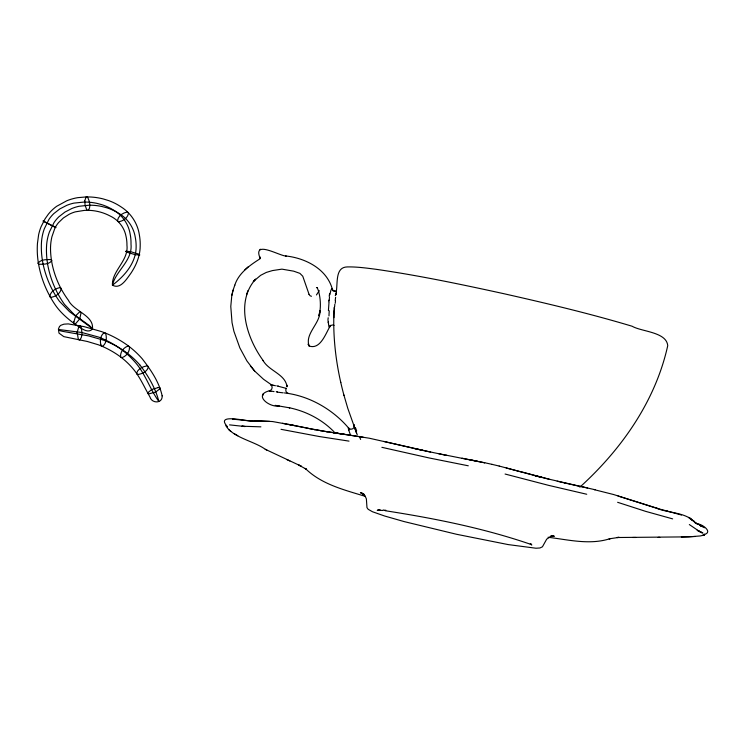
<?xml version="1.0" encoding="UTF-8"?>
<svg xmlns="http://www.w3.org/2000/svg" width="745" height="745" viewBox="0 0 745 745"><rect width="100%" height="100%" fill="white"/><g stroke="black" fill="none" stroke-linecap="round" stroke-linejoin="round"><path stroke-width="1.12" d="M117.542 220.492C118.148 216.134 122.506 213.042 126.585 212.195A34.41 5.904 -42 0 1 127.646 212.241L128.159 212.558A34.41 5.904 -42 0 1 128.457 213.359C127.861 217.717 123.493 220.799 119.424 221.647A34.307 5.886 -42 0 1 118.325 221.582L117.85 221.284A34.307 5.886 -42 0 1 117.514 220.464M334.198 307.48C332.372 337.085 336.237 366.838 343.994 395.409M334.375 311L334.514 308.411M328.415 310.609L329.02 302.144M46.507 246.94L46.665 244.369A48.49 47.717 -58.3 0 1 49.431 231.909L54.013 222.634A34.708 34.149 -58.3 0 1 58.864 216.804L64.945 212.074L71.818 208.525A43.359 42.661 -58.3 0 1 79.082 206.272L89.26 205.201A57.952 57.02 -58.3 0 1 101.851 206.486L106.786 207.79A53.351 52.495 -58.3 0 1 118.297 213.042C127.227 218.034 133.606 227.029 135.245 237.143A46.134 45.398 -58.3 0 1 136.121 247.293C135.972 263.032 124.359 276.274 112.43 285.149C111.75 270.891 128.838 260.592 126.948 245.17A37.995 37.38 -58.3 0 0 126.007 236.277C124.35 227.411 118.259 219.803 110.12 215.994A50.325 49.515 -58.3 0 0 95.351 210.984A49.515 48.723 -58.3 0 0 84.232 210.416L75.338 211.859A34.577 34.019 -58.3 0 0 69.127 214.309L63.381 217.959L58.501 222.653A28.552 28.096 -58.3 0 0 54.869 228.212L51.899 236.817A50.856 50.036 -58.3 0 0 50.539 250.246A82.332 81.009 -58.3 0 0 53.053 268.042A93.46 91.961 -58.3 0 0 68.354 300.188C73.708 311.326 94.298 315.47 92.427 328.992C87.752 334.412 80.255 327.316 75.822 324.773C68.279 319.26 61.006 313.124 55.586 305.441A107.671 105.948 -58.3 0 1 43.685 282.746A105.12 103.434 -58.3 0 1 38.451 263.441A84.39 83.04 -58.3 0 1 37.455 243.392L38.61 234.796A49.589 48.788 -58.3 0 1 41.133 226.61L45.054 218.862L48.397 214.122A41.85 41.18 -58.3 0 1 56.648 206.309L66.799 200.768A51.647 50.818 -58.3 0 1 77.741 197.658L86.318 196.922A65.979 64.917 -58.3 0 1 103.229 198.934L108.695 200.61A57.263 56.341 -58.3 0 1 121.305 207.045C130.98 213.2 137.676 223.509 139.362 234.852A53.808 52.942 -58.3 0 1 140.19 246.26C140.097 256.131 136.139 265.518 130.673 273.592C126.659 278.919 120.383 289.833 112.43 285.149C115.68 270.78 132.731 260.825 131.008 244.137A46.134 45.398 -58.3 0 0 130.142 233.986C128.494 223.873 122.124 214.877 113.184 209.885A53.351 52.495 -58.3 0 0 101.683 204.633L96.748 203.329A57.952 57.02 -58.3 0 0 84.148 202.044L73.978 203.106A43.359 42.661 -58.3 0 0 66.715 205.369L59.833 208.907L53.761 213.647A34.708 34.149 -58.3 0 0 48.909 219.468L44.328 228.752A48.49 47.717 -58.3 0 0 41.562 241.212L41.394 243.783A83.878 82.537 -58.3 0 0 43.117 264.186M334.607 306.893L334.822 304.267M287.142 385.249L286.993 386.804C285.754 374.26 268.675 370.908 263.069 360.478L263.506 361.018C247.014 338.761 234.88 302.358 255.619 279.124L253.291 281.526L260.629 275.333L266.319 272.419L272.428 270.584L281.917 269.141L293.698 271.171L299.909 273.368L302.768 276.237L309.11 294.48M329.15 300.617L329.513 297.078M136.624 373.264C137.723 369.008 142.472 366.633 146.532 366A32.845 5.42 -35.6 0 1 147.622 366.084L148.125 366.4A32.845 5.42 -35.6 0 1 148.367 367.136C147.259 371.382 142.528 373.776 138.468 374.4A33.125 5.466 -35.6 0 1 137.35 374.288L136.875 373.999A33.125 5.466 -35.6 0 1 136.596 373.245M704.472 527.758L695.607 522.711M335.203 300.486L335.623 297.264M335.269 295.532C338.882 287.179 333.481 267.287 347.161 266.933C356.864 266.71 366.512 268.07 376.113 269.308C419.053 275.52 461.555 284.441 503.918 293.716C546.942 303.42 589.9 313.589 632.16 326.254C641.566 331.758 666.524 331.888 667.734 345.652C655.488 401.127 621.442 449.477 579.843 487.174M329.849 294.731L330.966 290.047L332.037 288.827A11.333 1.779 -86.7 0 1 332.698 290.429L332.764 290.755A11.911 1.872 -86.6 0 0 332.037 288.762L332.121 289.079A3.371 3.315 -57.5 0 0 332.503 289.805M336.088 294.48L336.368 293.102M231.844 295.439L233.045 290.205L231.788 295.663L230.782 306.465L232.04 322.641L233.921 331.348L239.862 347.915L246.921 360.953L254.669 371.066L263.525 379.27L272.26 385.379M246.595 294.647L247.88 290.736M234.777 285.26C238.53 272.949 250.786 264.652 259.875 258.887L260.34 257.109L260.219 258.515C252.155 239.396 279.198 255.842 286.136 256.084L285.531 255.945C305.301 258.003 326.887 268.871 332.4 289.358M38.135 263.078C40.696 259.605 45.948 259.483 49.934 259.586A33.981 4.489 -15.6 0 1 51.144 259.865L51.629 260.163A33.981 4.489 -15.6 0 1 51.805 260.741C49.235 264.214 43.992 264.345 40.007 264.242A34.121 4.507 -15.6 0 1 38.787 263.963L38.312 263.665A34.121 4.507 -15.6 0 1 38.097 263.06M232.999 290.373L234.815 285.139M319.26 290.625L316.448 294.946M330.016 326.329C325.612 333.732 320.313 349.908 309.156 346.015L308.197 344.162L309.156 346.015C304.472 333.592 320.685 323.377 319.95 310.6L318.907 315.796C321.663 307.098 320.229 293.763 317.174 287.71L316.448 287.551L317.426 287.663M225.968 425.367L226.005 425.954C233.176 437.715 254.539 441.338 265.276 449.291L266.84 450.036M125.905 251.307L130.207 251.568L137.76 253.831A34.121 2.021 12.6 0 1 138.98 254.371L139.455 254.669A34.121 2.021 12.6 0 1 139.669 255.004M139.632 254.986L135.311 254.715L127.777 252.462A34.326 2.039 12.6 0 1 126.557 251.922L126.082 251.624M248.113 266.887L244.779 269.886M260.433 249.203L259.875 249.603M378.162 510.223L377.249 510.483L378.981 510.25M103.918 332.903C100.342 335.567 99.783 340.931 100.91 344.982M286.229 388.462L286.285 388.443A3.371 3.315 -58.3 0 0 288.268 393.407M269.513 390.78C252.629 394.869 269.709 407.915 279.319 405.969M335.967 291.118A3.371 3.315 -58 0 0 336.498 290.941A3.371 3.315 -58.3 0 1 335.967 291.118L334.905 291.193A3.371 3.315 -58 0 1 333.099 290.457M158.163 387.596L151.663 389.533L147.668 392.885A23.346 3.502 -25.1 0 0 147.771 393.444L148.153 393.677A23.346 3.502 -25.1 0 0 149.149 393.807L155.714 392.028L159.998 388.732A20.972 3.148 -25.1 0 0 160.156 388.061L159.393 387.596M703.066 534.77C714.315 532.805 702.284 523.772 696.929 523.791L697.488 524.08L694.964 522.515L695.457 522.915C686.043 511.955 668.982 513.407 656.578 508.239L667.641 511.191M548.022 537.257C568.575 539.78 590.115 545.293 610.453 538.542L609.084 538.849L619.132 537.35L617 537.518L688.864 536.856L700.235 535.953L703.448 535.255L704.621 534.212M55.745 227.616L45.072 222.178A34.251 0.503 27.1 0 1 43.899 221.498L43.415 221.209A34.251 0.503 27.1 0 1 43.163 220.995M695.327 536.484L681.349 537.005M259.483 420.841L272.651 421.558L294.769 425.591M260.052 420.823L254.837 421.009L255.414 420.99C250.972 422.853 213.508 411.734 227.542 426.792M658.142 537.368L659.809 537.341M43.191 221.014L53.91 226.452A34.819 0.512 27.1 0 1 55.083 227.123L55.558 227.421M551.989 536.028L553.712 536.028L550.313 536.502L551.17 536.307L546.7 539.138L542.435 546.802L539.902 547.985L535.972 548.227L508.109 544.576L456.555 534.277L404.116 521.584L384.588 515.996L372.463 511.74L368.198 509.319L366.978 507.652L366.382 498.899L365.125 496.096L365.469 496.552L361.642 493.05L364.37 495.006L363.616 494.457M632.654 537.48L635.764 537.471M270.835 391.451L269.196 390.836A3.371 3.315 -58.3 0 0 270.742 384.746L271.068 384.727M260.899 426.848L241.827 426.205L244.826 426.512M379.112 510.25L382.818 510.474M284.422 392.932C309.091 395.697 332.633 409.303 348.567 427.993M269.671 421.4L249.119 420.86L232.421 419.09M550.974 536.018L554.261 536.26L551.635 536.065M283.193 392.839L277.038 392.121M229.544 424.874L245.161 426.55M385.137 510.707C434.531 518.362 484.045 528.242 531.343 544.539L530.235 544.008L531.809 544.977L530.868 543.99L531.157 544.362M345.131 434.419L333.676 432.761L363.271 437.231M333.453 432.724L339.133 433.562M269.625 390.799L274.039 391.609M275.231 405.345L289.777 407.869L289.2 407.738C306.083 411.231 322.101 419.528 334.151 431.932M327.046 431.616L369.287 438.218L430.61 452.01M349.014 441.124L319.326 436.533L281.033 429.325M326.692 431.672L333.248 432.687M383.191 509.999L384.69 510.232A3.325 3.269 -58.3 0 0 385.826 510.204M320.546 430.647L327.279 431.774L314.446 429.446M314.241 429.53L321.132 430.75M308.458 428.412L283.575 423.514M314.772 429.614L308.29 428.384L315.191 429.697M282.672 423.235L283.156 423.328M462.002 458.203L484.669 462.729M446.395 455.214L484.576 462.813M288.529 424.352L307.862 428.189M279.459 386.581L286.052 388.313M468.279 465.793L429.12 457.952L381.887 447.326M469.648 459.684L477.21 461.183M438.488 453.64L446.413 455.325M446.488 455.344L430.508 451.992M278.043 386.292L278.965 386.478M271.18 384.755L273.247 385.24M422.601 450.362L430.563 452.103M484.632 462.719L492.017 464.349M275.473 385.752L273.471 385.286M580.243 486.355L587.637 488.022M564.682 482.965L579.945 486.401M383.787 441.403L414.695 448.574M586.734 494.252L548.581 485.349L505.091 474.034M564.766 482.983L557.204 481.233M491.961 464.34L499.252 466.072M594.398 489.698L613.61 494.531L657.528 508.369M595.05 489.735L549.596 479.296L520.634 471.65M499.178 466.053L541.941 477.471M549.633 479.398L534.901 475.627L542.071 477.498M506.209 467.935L520.355 471.697M656.578 508.239L618.024 496.021M667.529 511.144L681.563 515.056M672.642 518.874L645.692 511.377L617.624 502.298M311.457 296.287L310.032 295.737L308.979 294.294M365.022 496.291C344.022 489.8 321.467 484.362 305.282 468.428L306.53 469.341L298.484 464.917L301.222 466.184L265.276 449.291M272.214 385.361L271.599 385.128M363.672 494.112L361.139 493.162L364.212 494.345M271.469 385.072L270.724 384.737M700.44 525.532L702.935 526.668L700.104 525.355M363.206 493.898L360.375 492.482L363.597 494.27L362.415 493.618M286.909 459.618L289.861 460.978M702.982 533.057L697.19 530.328L702.228 532.833L698.801 531.129M688.594 517.384L690.941 518.595M334.03 325.435L333.788 325.304A3.362 3.315 -58.2 0 0 332.205 325.006L330.11 325.9A3.362 3.315 -58.2 0 0 329.56 326.552L329.309 327.027A7.85 1.248 -86.3 0 0 329.616 326.981A9.396 1.499 -86.5 0 0 329.69 326.887A12.749 2.021 -86.4 0 0 330.389 325.295M699.583 531.52L689.33 524.554M234.172 433.609L237.785 435.732M690.615 519.051L689.274 518.129M348.446 428.934A9.08 0.903 65 0 1 348.53 427.928L349.74 429.539M694.414 521.91L690.913 519.302L691.686 519.936M228.985 429.884L230.829 431.429M101.478 345.941L101.953 346.239A33.842 5.737 -76.6 0 0 102.782 346.136C106.349 343.473 106.926 338.109 105.79 334.067A33.925 5.755 -76.6 0 0 105.222 333.099L104.747 332.81A33.925 5.755 -76.6 0 0 103.881 332.885M50.129 296.855L50.604 297.153A33.646 5.727 -40.6 0 0 51.722 297.218C55.884 296.37 60.392 293.362 61.183 288.948A33.488 5.699 -40.6 0 0 60.904 288.157L60.419 287.859A33.488 5.699 -40.6 0 0 59.274 287.766C55.139 288.697 50.613 291.63 49.85 296.063A33.646 5.727 -40.6 0 0 50.101 296.836M254.669 371.066L250.339 365.935M139.743 364.827C148.087 375.331 155.947 389.113 158.787 401.378C149.708 388.862 145.256 373.254 134.64 361.67A85.424 84.055 -58.3 0 0 118.194 347.217A103.592 101.925 -58.3 0 0 98.75 337.113L81.894 332.521L60.094 329.681A11.715 0.829 8.7 0 0 58.501 329.7L60.233 330.771A11.715 0.829 8.7 0 0 62.859 331.395L88.515 335.874L103.853 340.269A103.592 101.925 -58.3 0 1 123.307 350.383A85.424 84.055 -58.3 0 1 139.743 364.827M694.731 522.161L695.132 522.655L693.502 520.653M357.255 434.745L356.566 432.966M356.334 432.37L347.813 408.428L343.864 394.943M355.495 427.798L356.641 430.852M348.427 428.897L348.846 430.359M340.651 382.036L340.782 382.53M120.541 356.306C120.373 351.957 123.568 347.664 127.618 346.22A34.261 6.1 -54.8 0 1 128.596 346.192L129.099 346.509A34.261 6.1 -54.8 0 1 129.49 347.384C129.658 351.733 126.473 356.026 122.413 357.47A34.261 6.1 -54.8 0 1 121.407 357.479L120.932 357.181A34.261 6.1 -54.8 0 1 120.513 356.287M328.508 323.693L328.359 322.026M328.48 323.479L328.489 323.544A11.985 1.872 -86.4 0 0 329.29 327.195M328.182 318.264L328.173 317.724M55.586 227.439A34.819 0.512 27.1 0 1 55.819 227.635M158.108 387.558A20.972 3.148 -25.1 0 1 159.337 387.558M101.441 345.922A33.842 5.737 -76.6 0 1 100.873 344.954M46.507 246.94A83.878 82.537 -58.3 0 0 48.229 267.343A100.1 98.498 -58.3 0 0 64.517 304.398L74.258 314.623L89.326 325.528L92.659 328.769L69.564 311.727L59.404 301.241A100.1 98.498 -58.3 0 1 43.117 264.186M126.054 251.605A34.326 2.039 12.6 0 1 125.868 251.279M354.434 426.382A3.371 3.315 -58.3 0 1 348.548 427.965M334.905 291.193A3.371 3.315 -58.3 0 1 332.121 289.079M329.69 326.869A9.592 1.527 -86.5 0 1 329.616 326.953M277.419 391.889A13.252 0.745 8.5 0 1 276.246 391.693M278.593 386.189A10.868 0.596 11 0 1 276.749 385.798M350.662 435.313A18.076 1.723 65.2 0 1 348.735 430.154M354.192 425.758A9.983 1.015 65.9 0 1 354.22 424.585M356.259 432.258A17.331 1.723 65.9 0 1 353.912 425.209M356.576 432.985A25.395 2.477 66.1 0 1 356.352 432.398M360.627 439.429A44.477 4.181 66.2 0 1 359.891 437.641M335.865 294.908A18.411 3.036 -86.5 0 1 336.032 294.033M335.259 303.252A28.077 4.982 -86.6 0 1 335.492 301.027M334.393 308.383A30.145 5.969 -87 0 1 334.496 306.838M333.928 317.677A19.649 3.39 -87 0 1 334.049 311.038M329.188 296.287A14.816 3.436 90 0 1 329.607 293.791M328.834 301.734A29.409 3.492 -86.8 0 1 328.973 300.114M328.983 315.927A18.299 1.965 -86.4 0 1 329.234 310.74M328.2 322.753A20.934 3.176 -86.9 0 1 327.977 318.935M162.149 395.865C162.755 403.622 151.766 403.837 149.913 396.871C144.204 387.093 139.818 376.393 132.238 367.806A78.756 77.489 -58.3 0 0 116.769 354.238A97.409 95.844 -58.3 0 0 98.433 344.805L87.286 341.471L63.791 336.628L58.995 333.127L58.427 329.057L59.488 326.515L60.867 325.286L63.949 324.168L68.251 323.898L84.176 326.655L101.339 331.534A99.802 98.2 -58.3 0 1 104.16 332.587A109.711 107.96 -58.3 0 1 124.732 343.361A92.11 90.629 -58.3 0 1 142.137 358.69C150.732 369.744 159.188 382.008 162.149 395.865M73.876 321.821L73.876 322.278A22.816 4.06 -62.6 0 0 74.072 323.339L74.873 323.824A22.816 4.06 -62.6 0 0 75.813 323.47L79.762 318.86L80.991 313.086A28.049 4.992 -62.6 0 0 79.408 312.108L75.785 315.684L73.876 321.821M77.173 332.372L78.225 338.742A29.819 4.703 -86.5 0 0 79.939 339.795C82.835 336.489 82.052 331.357 81.075 327.409A25.609 4.042 -86.5 0 0 80.516 326.189L79.65 325.649A25.609 4.042 -86.5 0 0 78.961 326.096L77.173 332.372M84.725 200.824L85.126 205.285L86.485 209.159A34.298 5.085 87.5 0 0 87.174 210.109L87.677 210.425A34.298 5.085 87.5 0 0 88.366 210.323C91.03 206.868 89.651 201.737 88.022 198.068A34.242 5.075 87.5 0 0 87.305 197.099L86.83 196.801A34.242 5.075 87.5 0 0 86.15 196.913L84.725 200.824M262.827 395.092L263.525 393.509L262.827 395.092M704.565 534.472L704.072 534.947L704.565 534.472M704.342 534.696L703.904 535.05L704.342 534.696M380.332 510.241L377.743 510.26L380.332 510.241M422.648 450.371L414.639 448.565L422.694 450.39M701.585 526.054L699.9 525.327L701.585 526.054"/></g></svg>
